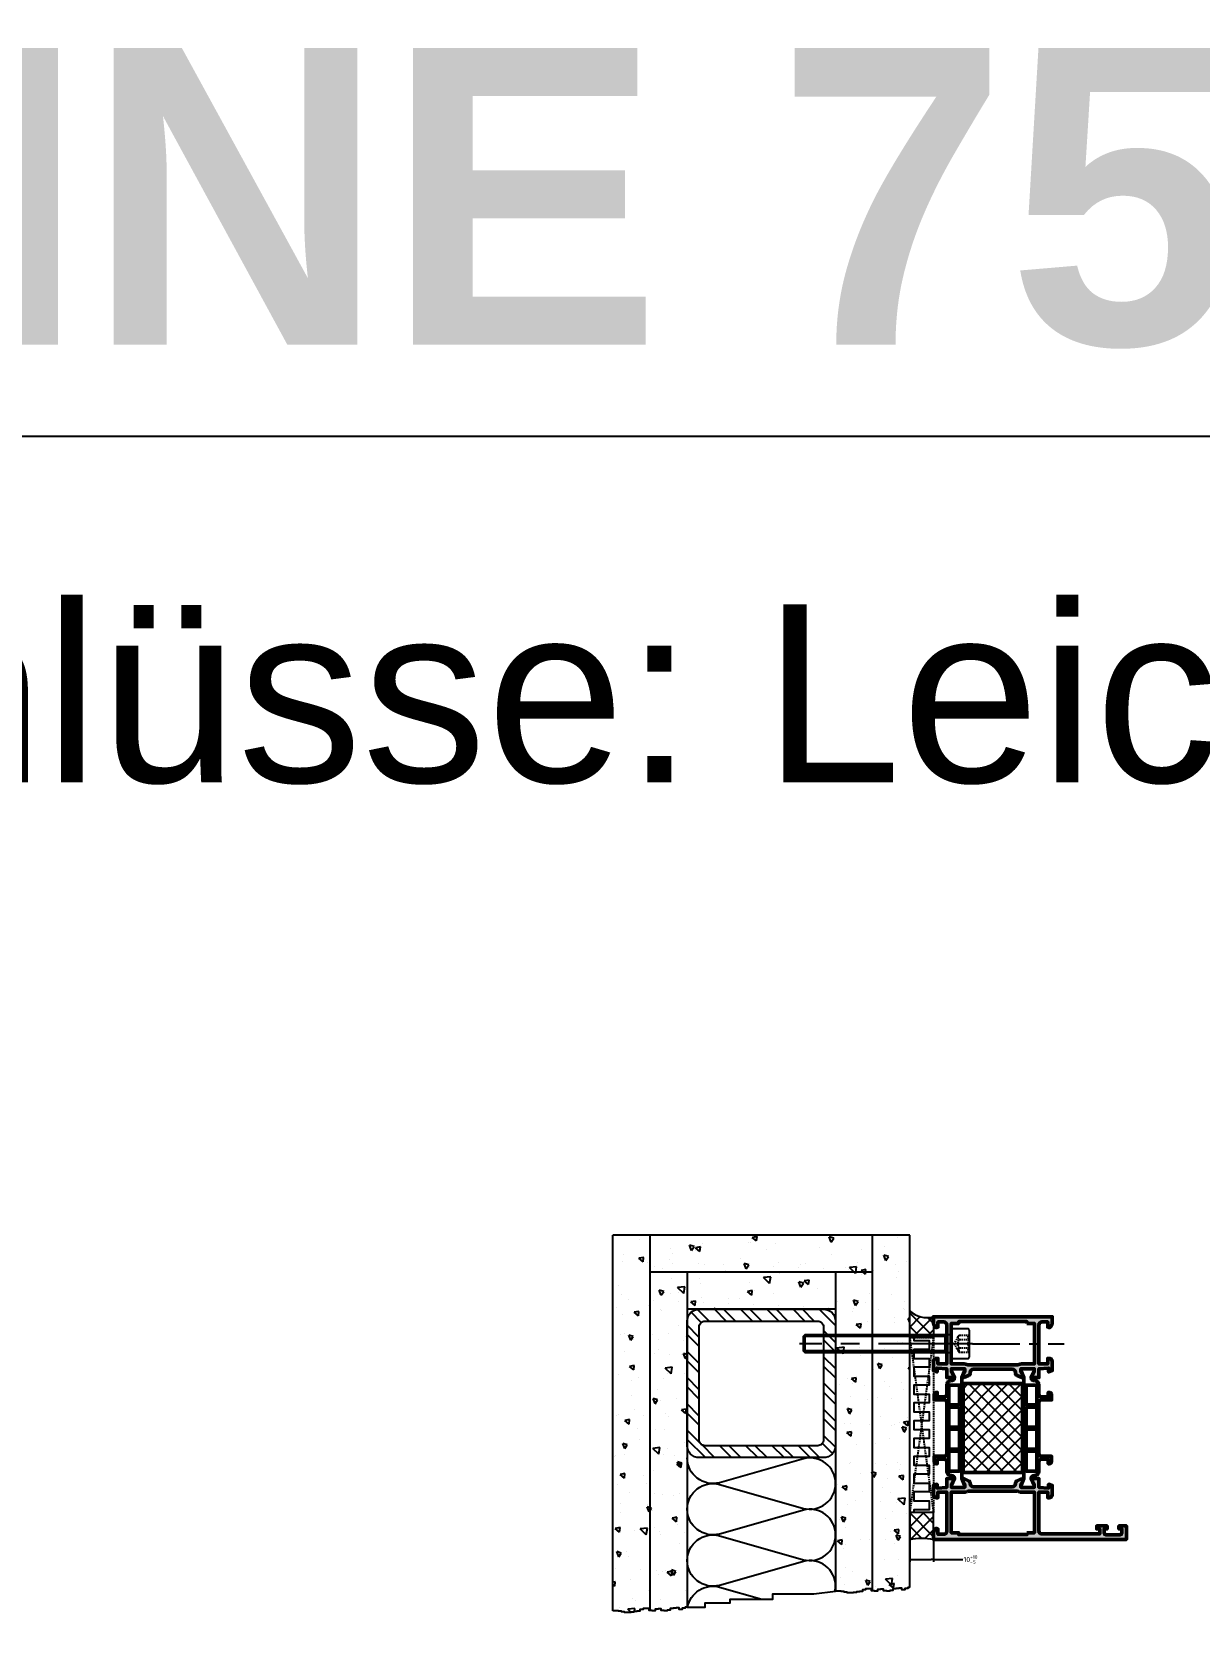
# Model space of a CAD drawing. Header units: millimetres. Extents: x -1598 to 10110, y -2803 to 662.
# Drawn here: x 4830 to 5224, y 121 to 662 of the extents above; entities that cross this region are included whole.
import ezdxf

# ---------------------------------------------------------------- set-up
doc = ezdxf.new("R2010")
doc.units = ezdxf.units.MM
doc.header["$PDMODE"] = 3
doc.header["$PDSIZE"] = -2
for name, pattern in [('AUSGEZOGEN', [0]), ('CENTER', [50.8, 31.75, -6.35, 6.35, -6.35]), ('VERDECKT', [0.75, 0.5, -0.25])]:
    doc.linetypes.add(name, pattern=pattern)
for name, color, linetype in [('00TXT', 7, 'AUSGEZOGEN'), ('01TXT', 7, 'Continuous'), ('CENT_18', 3, 'CENTER'), ('CENT_25', 3, 'CENTER'), ('CONST18', 3, 'Continuous'), ('CONST25', 3, 'Continuous'), ('CONST35', 3, 'Continuous'), ('HIDE_18', 3, 'VERDECKT'), ('llmasse', 7, 'Continuous')]:
    doc.layers.add(name, color=color, linetype=linetype)
for name, color, linetype, lineweight in [('AM_S', 80, 'Continuous', 50), ('AM_SP', 3, 'Continuous', 50), ('Docu-AM_8', 1, 'Continuous', 25)]:
    doc.layers.add(name, color=color, linetype=linetype, lineweight=lineweight)
doc.layers.add('BOUND_EXT', color=30, linetype='Continuous', plot=False)
doc.styles.get("Standard").update_dxf_attribs({"font": 'ISOCP.SHX'})
doc.styles.add('SWISS', font='swiss.ttf')
doc.styles.add('SWISSB', font='swissb.ttf')
doc.dimstyles.new('Kon-1zu1-_', dxfattribs={"dimscale": 0, "dimtxt": 3, "dimasz": 3, "dimexe": 1.5, "dimexo": 0, "dimgap": 1.5, "dimtad": 0, "dimdsep": 46, "dimtxsty": 'Standard', "dimcen": 0, "dimclrd": 2, "dimclre": 2, "dimclrt": 7, "dimadec": 0, "dimazin": 0, "dimtfac": 0.7, "dimtdec": 4, "dimtofl": 0, "dimtmove": 0, "dimatfit": 3, "dimfxl": 1, "dimtolj": 1, "dimtzin": 0, "dimarcsym": 0})
pattern_1 = [(45, (4531.0518, -863.1974), (-2.245064, 2.245064), []), (135, (4531.0518, -863.1974), (-2.245064, -2.245064), [])]

# ---------------------------------------------------------------- blocks, each defined once
blk = doc.blocks.new('*X26')
for p, q in [((43.85, 264.47), (43.85, 264.47)), ((49.08, 262.86), (49.08, 262.86)), ((53, 263.25), (52.23, 263.51)), ((52.57, 262.62), (52.23, 263.51)), ((52.57, 262.62), (53, 263.25)), ((53.23, 262.6), (53.23, 262.6)), ((54.07, 263.19), (53.27, 263.05)), ((54, 262.44), (53.27, 263.05)), ((54, 262.44), (54.07, 263.2)), ((54.38, 263.74), (54.38, 263.74)), ((62.19, 263.94), (62.19, 263.94)), ((62.58, 263.95), (62.58, 263.95)), ((63.55, 264.2), (62.82, 264.81)), ((63.62, 264.96), (62.83, 264.81)), ((63.55, 264.2), (63.62, 264.96)), ((65.16, 262.82), (65.16, 262.82)), ((66.78, 263.78), (66.78, 263.78)), ((74.1, 263.05), (74.1, 263.05)), ((76.53, 264.65), (75.76, 264.91)), ((76.11, 264.02), (75.77, 264.91)), ((76.11, 264.02), (76.53, 264.65)), ((81.24, 262.79), (81.24, 262.79)), ((85.13, 263.25), (85.13, 263.25)), ((87.33, 264.83), (87.33, 264.83)), ((40.98, 260.79), (40.98, 260.79)), ((41.15, 261.96), (41.15, 261.96)), ((44.52, 261.43), (43.72, 261.28)), ((44.45, 260.68), (43.72, 261.29)), ((44.26, 261.29), (44.26, 261.29)), ((44.45, 260.67), (44.51, 261.43)), ((45.21, 260.63), (45.21, 260.63)), ((46.29, 259.82), (46.29, 259.82)), ((48.85, 261.13), (48.85, 261.13)), ((49.35, 262.17), (49.35, 262.17)), ((49.44, 260.48), (49.44, 260.48)), ((53.67, 260.33), (53.67, 260.33)), ((54.79, 260.31), (54.79, 260.31)), ((57.89, 260.17), (57.89, 260.17)), ((60.87, 261.27), (60.87, 261.27)), ((62.21, 260.16), (61.44, 260.42)), ((61.78, 259.53), (61.44, 260.42)), ((61.78, 259.53), (62.21, 260.16)), ((62.12, 260.02), (62.12, 260.02)), ((62.37, 259.78), (62.37, 259.78)), ((66.35, 259.86), (66.35, 259.86)), ((67.2, 260.6), (67.2, 260.6)), ((70.58, 259.71), (70.58, 259.71)), ((70.87, 260.27), (70.87, 260.27)), ((71.79, 260.44), (71.79, 260.44)), ((76.17, 261.91), (76.17, 261.91)), ((78.45, 259.74), (78.45, 259.74)), ((80.39, 259.85), (79.19, 259.71)), ((79.99, 258.94), (79.19, 259.71)), ((80.25, 258.94), (80.39, 259.85)), ((80.56, 260.52), (80.56, 260.52)), ((85.74, 261.56), (84.97, 261.82)), ((85.32, 260.93), (84.98, 261.82)), ((85.32, 260.93), (85.74, 261.56)), ((86.96, 260.23), (86.96, 260.23)), ((88.75, 260.73), (88.75, 260.73)), ((47.64, 259.49), (47.64, 259.49)), ((49.27, 257.95), (49.27, 257.95)), ((53.86, 257.79), (53.86, 257.79)), ((54.1, 256.96), (54.1, 256.96)), ((58.24, 259.26), (58.24, 259.26)), ((62.29, 257.17), (62.29, 257.17)), ((65.92, 258.17), (64.71, 258.03)), ((65.74, 257.04), (64.71, 258.03)), ((65.74, 257.04), (65.92, 258.17)), ((67.33, 258.74), (67.33, 258.74)), ((71.42, 257.07), (70.65, 257.33)), ((70.99, 256.44), (70.65, 257.33)), ((70.99, 256.44), (71.42, 257.07)), ((72.38, 257.61), (71.58, 257.46)), ((72.31, 256.85), (71.58, 257.47)), ((72.21, 257.26), (72.21, 257.26)), ((72.31, 256.85), (72.38, 257.61)), ((74.8, 259.55), (74.8, 259.55)), ((75.52, 258.95), (75.52, 258.95)), ((76.8, 257.1), (76.8, 257.1)), ((79.03, 259.4), (79.03, 259.4)), ((80.22, 258.72), (79.99, 258.94)), ((80.22, 258.72), (80.25, 258.94)), ((81.93, 259.37), (81.13, 259.22)), ((81.47, 258.94), (81.13, 259.23)), ((81.18, 258.57), (81.18, 258.57)), ((81.86, 258.62), (81.47, 258.94)), ((81.86, 258.61), (81.89, 258.94)), ((81.89, 258.94), (81.93, 259.37)), ((83.26, 259.24), (83.26, 259.24)), ((87.05, 258.05), (87.05, 258.05)), ((87.49, 259.09), (87.49, 259.09)), ((40.31, 256.62), (40.31, 256.62)), ((40.86, 255.18), (40.86, 255.18)), ((41.88, 254.27), (41.88, 254.27)), ((47.46, 255.04), (47.12, 255.93)), ((47.89, 255.67), (47.12, 255.92)), ((47.46, 255.04), (47.89, 255.67)), ((49.06, 255.39), (49.06, 255.39)), ((51.45, 256.49), (50.24, 256.35)), ((51.27, 255.36), (50.24, 256.35)), ((50.35, 255.46), (50.35, 255.46)), ((51.27, 255.36), (51.45, 256.49)), ((54.28, 254.61), (54.28, 254.61)), ((58.87, 254.45), (58.87, 254.45)), ((60.59, 254.49), (60.59, 254.49)), ((62.82, 255.85), (62.03, 255.7)), ((62.76, 255.09), (62.03, 255.7)), ((62.76, 255.09), (62.82, 255.85)), ((63.25, 255.92), (63.25, 255.92)), ((66.43, 255.42), (66.43, 255.42)), ((73.82, 256.27), (73.82, 256.27)), ((80.63, 253.98), (79.86, 254.24)), ((80.2, 253.35), (79.86, 254.24)), ((82.51, 255.38), (82.51, 255.38)), ((86.19, 255.23), (86.19, 255.23)), ((39.98, 252.94), (39.98, 252.94)), ((40.94, 251.81), (40.94, 251.81)), ((43.72, 252.32), (42.92, 252.18)), ((43.65, 251.57), (42.92, 252.18)), ((43.65, 251.57), (43.72, 252.32)), ((45.32, 253.27), (45.32, 253.27)), ((46.1, 254.11), (46.1, 254.11)), ((47.35, 252.71), (47.35, 252.71)), ((47.56, 252.41), (47.56, 252.41)), ((50.33, 253.96), (50.33, 253.96)), ((53.2, 253.33), (52.47, 253.94)), ((53.27, 254.08), (52.48, 253.94)), ((53.2, 253.33), (53.27, 254.09)), ((54.56, 253.8), (54.56, 253.8)), ((56.06, 252.9), (56.06, 252.9)), ((56.38, 252.69), (56.33, 252.84)), ((56.75, 252.69), (56.33, 252.83)), ((58.79, 253.65), (58.79, 253.65)), ((63.02, 253.5), (63.02, 253.5)), ((67.24, 253.34), (67.24, 253.34)), ((71.47, 253.19), (71.47, 253.19)), ((72.15, 252.86), (72.15, 252.86)), ((75.7, 253.03), (75.7, 253.03)), ((77.22, 253.92), (77.22, 253.92)), ((79.72, 252.34), (79.72, 252.34)), ((79.93, 252.88), (79.93, 252.88)), ((80.2, 253.35), (80.63, 253.98)), ((80.27, 253.74), (80.27, 253.74)), ((81.81, 253.76), (81.81, 253.76)), ((84.15, 252.72), (84.15, 252.72)), ((88.23, 252.82), (88.23, 252.82)), ((88.38, 252.57), (88.38, 252.57)), ((88.47, 253.95), (88.47, 253.95)), ((50.33, 249.93), (50.33, 249.93)), ((81.13, 250.26), (80.34, 250.11)), ((81.07, 249.51), (80.34, 250.12)), ((81.07, 249.5), (81.13, 250.26)), ((82.23, 250.58), (82.23, 250.58)), ((86.76, 251.27), (86.76, 251.27)), ((86.82, 250.42), (86.82, 250.42)), ((89.34, 251.06), (89.07, 251.15)), ((89.34, 250.45), (89.07, 251.15)), ((40.58, 248.4), (40.58, 248.4)), ((41.36, 248.63), (41.36, 248.63)), ((42.35, 247.46), (42.01, 248.35)), ((42.77, 248.09), (42.01, 248.34)), ((42.35, 247.46), (42.77, 248.09)), ((42.83, 247.67), (42.83, 247.67)), ((45.95, 248.46), (45.95, 248.46)), ((47.06, 247.52), (47.06, 247.52)), ((48.77, 248.61), (48.77, 248.61)), ((51.28, 247.36), (51.28, 247.36)), ((51.62, 248.05), (51.62, 248.05)), ((78.29, 246.3), (77.08, 246.16)), ((78.12, 245.17), (77.08, 246.16)), ((78.12, 245.17), (78.29, 246.3)), ((79.99, 246.96), (79.99, 246.96)), ((80.88, 246.28), (80.88, 246.28)), ((83.78, 247.97), (83.78, 247.97)), ((85.11, 246.13), (85.11, 246.13)), ((87.24, 247.24), (87.24, 247.24)), ((88.18, 247.17), (88.18, 247.17)), ((41.25, 245.53), (41.25, 245.53)), ((46.37, 245.28), (46.37, 245.28)), ((47.07, 245.93), (47.07, 245.93)), ((48.83, 245.01), (48.83, 245.01)), ((50.96, 245.12), (50.96, 245.12)), ((51.56, 244.37), (51.22, 245.26)), ((51.84, 245.05), (51.22, 245.25)), ((51.56, 244.36), (51.84, 244.78)), ((51.84, 244.86), (51.68, 244.83)), ((51.84, 244.7), (51.68, 244.83)), ((78.28, 245.9), (78.28, 245.9)), ((80.99, 244.93), (80.99, 244.93)), ((84.3, 242.68), (83.96, 243.57)), ((84.72, 243.31), (83.96, 243.56)), ((86.48, 244.49), (86.48, 244.49)), ((89.33, 245.97), (89.33, 245.97)), ((39.41, 241.41), (39.41, 241.41)), ((40.29, 241.62), (40.29, 241.62)), ((42.85, 242.46), (42.12, 243.07)), ((42.92, 243.21), (42.13, 243.07)), ((42.85, 242.46), (42.92, 243.22)), ((43.64, 241.26), (43.64, 241.26)), ((47.87, 241.1), (47.87, 241.1)), ((49.34, 242.93), (48.14, 242.79)), ((49.17, 241.8), (48.14, 242.79)), ((48.49, 241.83), (48.49, 241.83)), ((49.17, 241.8), (49.34, 242.93)), ((51.38, 241.94), (51.38, 241.94)), ((78.91, 241.09), (78.91, 241.09)), ((80.34, 241.15), (79.54, 241.01)), ((80.27, 240.4), (79.54, 241.01)), ((80.27, 240.4), (80.33, 241.15)), ((83.28, 242.56), (83.28, 242.56)), ((84.3, 242.68), (84.72, 243.31)), ((89.34, 242.81), (89.09, 242.77)), ((89.34, 242.57), (89.09, 242.77)), ((42.42, 240.61), (42.42, 240.61)), ((42.52, 238.12), (42.52, 238.12)), ((46.78, 239.15), (46.78, 239.15)), ((77.46, 240.02), (77.46, 240.02)), ((79.7, 240.18), (79.7, 240.18)), ((81.69, 239.87), (81.69, 239.87)), ((85.05, 240.57), (85.05, 240.57)), ((85.92, 239.71), (85.92, 239.71)), ((87.9, 240.39), (87.9, 240.39)), ((88.29, 239.22), (88.29, 239.22)), ((43.05, 235.8), (43.05, 235.8)), ((46.87, 237.42), (46.1, 237.67)), ((46.44, 236.79), (46.1, 237.67)), ((46.44, 236.78), (46.87, 237.42)), ((47.43, 237.26), (47.43, 237.26)), ((50.1, 237.6), (50.1, 237.6)), ((51.68, 235.87), (50.88, 235.72)), ((51.61, 235.11), (50.88, 235.72)), ((51.61, 235.11), (51.68, 235.87)), ((79.19, 235.1), (78.84, 235.99)), ((79.61, 235.73), (78.84, 235.98)), ((79.19, 235.09), (79.61, 235.73)), ((79.33, 237.91), (79.33, 237.91)), ((82.27, 237.52), (82.27, 237.52)), ((83.92, 237.75), (83.92, 237.75)), ((86.19, 237.71), (86.19, 237.71)), ((40, 234.84), (40, 234.84)), ((40.31, 234.89), (40.31, 234.89)), ((42.12, 234.1), (41.33, 233.96)), ((42.06, 233.35), (41.33, 233.96)), ((42.06, 233.35), (42.12, 234.11)), ((43.47, 232.62), (43.47, 232.62)), ((44.54, 234.74), (44.54, 234.74)), ((48.2, 235.05), (48.2, 235.05)), ((48.76, 234.58), (48.76, 234.58)), ((78.36, 233.5), (78.36, 233.5)), ((79.41, 233.4), (79.41, 233.4)), ((82.59, 233.35), (82.59, 233.35)), ((84.34, 234.57), (84.34, 234.57)), ((86.33, 233.16), (86.33, 233.16)), ((86.81, 233.19), (86.81, 233.19)), ((87.61, 233.61), (87.61, 233.61)), ((88.82, 232.64), (88.05, 232.89)), ((88.4, 232.01), (88.05, 232.89)), ((89.02, 233.05), (88.29, 233.66)), ((89.09, 233.8), (88.3, 233.66)), ((88.39, 232), (88.82, 232.64)), ((88.93, 234.41), (88.93, 234.41)), ((89.02, 233.05), (89.09, 233.81)), ((41.76, 229.84), (40.99, 230.09)), ((41.33, 229.2), (40.99, 230.09)), ((43.8, 230.72), (43.8, 230.72)), ((46.49, 232.37), (46.49, 232.37)), ((48.06, 232.45), (48.06, 232.45)), ((51.37, 230.19), (51.37, 230.19)), ((79.54, 232.04), (78.74, 231.9)), ((79.47, 231.29), (78.74, 231.9)), ((79.47, 231.29), (79.54, 232.05)), ((80.38, 229.89), (80.38, 229.89)), ((83.54, 230.12), (83.54, 230.12)), ((85.9, 230.93), (85.9, 230.93)), ((39.52, 227.94), (39.52, 227.94)), ((39.72, 228.06), (39.72, 228.06)), ((41.26, 228.29), (41.26, 228.29)), ((41.33, 229.2), (41.76, 229.84)), ((45.49, 228.14), (45.49, 228.14)), ((47.24, 229.38), (46.04, 229.24)), ((47.07, 228.25), (46.04, 229.24)), ((47.07, 228.25), (47.24, 229.38)), ((47.91, 228.27), (47.91, 228.27)), ((48.48, 229.27), (48.48, 229.27)), ((49.72, 227.99), (49.72, 227.99)), ((39.35, 225.87), (39.35, 225.87)), ((41.33, 224.99), (40.53, 224.85)), ((41.26, 224.24), (40.53, 224.85)), ((41.26, 224.24), (41.33, 225)), ((44.53, 224.6), (44.53, 224.6)), ((46.21, 225.59), (46.21, 225.59)), ((50.88, 226.76), (50.08, 226.61)), ((50.81, 226), (50.08, 226.61)), ((50.97, 226.74), (50.2, 227)), ((50.54, 226.11), (50.2, 227)), ((50.54, 226.11), (50.97, 226.75)), ((50.81, 226), (50.88, 226.76)), ((79.13, 226.62), (79.13, 226.62)), ((79.31, 226.9), (79.31, 226.9)), ((81.02, 225.08), (81.02, 225.08)), ((83.09, 225.26), (82.94, 225.31)), ((83.09, 224.93), (82.94, 225.31)), ((83.71, 225.06), (83.09, 225.26)), ((83.28, 224.42), (83.09, 224.93)), ((83.28, 224.42), (83.71, 225.06)), ((83.54, 226.75), (83.54, 226.75)), ((85.39, 226.55), (85.39, 226.55)), ((87.32, 226.83), (87.32, 226.83)), ((88.3, 224.7), (87.5, 224.55)), ((88.23, 223.94), (87.5, 224.55)), ((87.6, 225.76), (87.6, 225.76)), ((87.77, 226.6), (87.77, 226.6)), ((88.23, 223.94), (88.29, 224.7)), ((40.15, 223.13), (40.15, 223.13)), ((42.07, 221.88), (42.07, 221.88)), ((45.07, 223.31), (45.07, 223.31)), ((77.23, 223.24), (77.23, 223.24)), ((78.67, 222.18), (77.94, 222.79)), ((78.74, 222.93), (77.95, 222.79)), ((78.67, 222.18), (78.74, 222.94)), ((81.44, 221.9), (81.44, 221.9)), ((84.81, 222.71), (84.81, 222.71)), ((85.62, 224.15), (85.62, 224.15)), ((39.43, 221.28), (39.43, 221.28)), ((40.57, 219.95), (40.57, 219.95)), ((45.59, 219.25), (45.09, 219.42)), ((45.43, 218.53), (45.09, 219.42)), ((45.16, 219.79), (45.16, 219.79)), ((45.85, 219.16), (45.59, 219.25)), ((45.59, 218.77), (45.85, 219.16)), ((46.3, 221.72), (46.3, 221.72)), ((47.63, 221.49), (47.63, 221.49)), ((49.54, 221.25), (49.54, 221.25)), ((50.53, 221.57), (50.53, 221.57)), ((78.84, 219.84), (78.84, 219.84)), ((80.12, 220.49), (80.12, 220.49)), ((84.35, 220.34), (84.35, 220.34)), ((86.03, 221.74), (86.03, 221.74)), ((87.04, 220.05), (87.04, 220.05)), ((88.56, 220.88), (87.35, 220.74)), ((88.38, 219.75), (87.35, 220.74)), ((88.38, 219.75), (88.56, 220.88)), ((88.58, 220.18), (88.58, 220.18)), ((40.62, 218.46), (40.62, 218.46)), ((45.43, 218.53), (45.59, 218.77)), ((45.58, 216.61), (45.58, 216.61)), ((45.92, 218.81), (45.92, 218.81)), ((50.08, 217.65), (49.29, 217.5)), ((50.02, 216.89), (49.29, 217.5)), ((50.02, 216.89), (50.08, 217.65)), ((50.17, 216.44), (50.17, 216.44)), ((77.48, 217.22), (77.48, 217.22)), ((78.59, 217.47), (77.83, 217.73)), ((78.17, 216.84), (77.83, 217.73)), ((78.17, 216.84), (78.59, 217.47)), ((85.33, 217.37), (85.33, 217.37)), ((86.44, 218.56), (86.44, 218.56)), ((88.87, 218.35), (88.87, 218.35)), ((40.53, 215.89), (39.73, 215.74)), ((40.46, 215.13), (39.73, 215.74)), ((40.46, 215.13), (40.53, 215.89)), ((42.97, 215.36), (42.97, 215.36)), ((45.14, 215.82), (43.93, 215.68)), ((44.96, 214.7), (43.93, 215.68)), ((44.96, 214.69), (45.14, 215.82)), ((46.34, 215.9), (46.34, 215.9)), ((47.2, 215.2), (47.2, 215.2)), ((47.34, 214.71), (47.34, 214.71)), ((51.42, 215.05), (51.42, 215.05)), ((77.95, 213.82), (77.15, 213.68)), ((77.88, 213.07), (77.15, 213.68)), ((77.88, 213.07), (77.94, 213.83)), ((78.5, 215.83), (78.5, 215.83)), ((81.02, 213.97), (81.02, 213.97)), ((82.49, 213.88), (82.49, 213.88)), ((85.25, 213.81), (85.25, 213.81)), ((86.08, 215.31), (86.08, 215.31)), ((87.5, 215.59), (86.7, 215.44)), ((87.43, 214.83), (86.7, 215.44)), ((87.8, 214.38), (87.04, 214.64)), ((87.38, 213.75), (87.04, 214.64)), ((87.38, 213.75), (87.8, 214.38)), ((87.43, 214.83), (87.5, 215.59)), ((40.74, 211.58), (39.97, 211.84)), ((40.31, 210.95), (39.97, 211.84)), ((40.31, 210.95), (40.74, 211.58)), ((41.63, 211.93), (41.63, 211.93)), ((41.89, 211.05), (41.89, 211.05)), ((45.63, 212.03), (45.63, 212.03)), ((50.59, 213.27), (50.59, 213.27)), ((78.12, 212.41), (78.12, 212.41)), ((78.55, 213.06), (78.55, 213.06)), ((86.75, 213.27), (86.75, 213.27)), ((39.69, 208.92), (39.69, 208.92)), ((43.92, 208.76), (43.92, 208.76)), ((46.63, 208.59), (46.63, 208.59)), ((47.61, 208.5), (47.61, 208.5)), ((48.15, 208.61), (48.15, 208.61)), ((49.29, 208.54), (48.49, 208.39)), ((49.22, 207.78), (48.49, 208.39)), ((49.95, 208.49), (49.18, 208.75)), ((49.52, 207.86), (49.18, 208.75)), ((49.22, 207.78), (49.29, 208.54)), ((49.52, 207.86), (49.95, 208.49)), ((78.53, 209.23), (78.53, 209.23)), ((79.77, 208.42), (79.77, 208.42)), ((83.12, 209.07), (83.12, 209.07)), ((85.04, 210.59), (85.04, 210.59)), ((87.5, 210.54), (87.5, 210.54)), ((39.73, 206.78), (39.34, 206.7)), ((39.67, 206.02), (39.34, 206.3)), ((39.67, 206.02), (39.73, 206.78)), ((42.26, 207.12), (42.26, 207.12)), ((47.05, 207.93), (47.05, 207.93)), ((77.74, 207.53), (77.74, 207.53)), ((78.27, 206.28), (78.27, 206.28)), ((82.69, 206.8), (81.92, 207.06)), ((82.27, 206.17), (81.92, 207.06)), ((81.97, 207.37), (81.97, 207.37)), ((82.26, 206.17), (82.69, 206.8)), ((83.54, 205.89), (83.54, 205.89)), ((86.46, 207.32), (85.25, 207.18)), ((86.28, 206.19), (85.25, 207.18)), ((86.63, 205.72), (85.9, 206.33)), ((86.7, 206.48), (85.91, 206.33)), ((86.2, 207.22), (86.2, 207.22)), ((86.28, 206.19), (86.46, 207.32)), ((86.46, 206.49), (86.46, 206.49)), ((86.63, 205.72), (86.7, 206.48)), ((87.35, 207.9), (87.35, 207.9)), ((88.13, 205.73), (88.13, 205.73)), ((42.68, 203.94), (42.68, 203.94)), ((43.17, 203.65), (43.17, 203.65)), ((45.35, 205.25), (45.35, 205.25)), ((47.27, 203.78), (47.27, 203.78)), ((51.64, 205.24), (51.64, 205.24)), ((40.51, 202.5), (40.51, 202.5)), ((43.04, 202.27), (41.83, 202.13)), ((42.35, 201.63), (41.83, 202.13)), ((42.96, 201.77), (43.04, 202.27)), ((44.73, 202.35), (44.73, 202.35)), ((48.96, 202.19), (48.96, 202.19)), ((51.8, 202.72), (51.8, 202.72))]:
    blk.add_line(p, q)
blk = doc.blocks.new('*X25')
for p, q in [((380.31, 67.35), (376.34, 71.32)), ((380.73, 70.05), (377.31, 73.47)), ((385.68, 70.82), (381.68, 74.82)), ((388.8, 70.82), (384.8, 74.82)), ((394.52, 70.82), (390.52, 74.82)), ((397.64, 70.82), (393.64, 74.82)), ((403.36, 70.82), (399.36, 74.82)), ((406.48, 70.82), (402.48, 74.82)), ((412.2, 70.82), (408.2, 74.82)), ((415.32, 70.82), (411.32, 74.82)), ((421.3, 70.55), (417.03, 74.82)), ((426.31, 68.67), (420.16, 74.82)), ((380.31, 61.63), (376.31, 65.63)), ((426.31, 65.54), (422.05, 69.8)), ((380.31, 58.51), (376.31, 62.51)), ((426.31, 59.83), (422.31, 63.83)), ((426.31, 56.7), (422.31, 60.7)), ((380.31, 52.79), (376.31, 56.79)), ((426.31, 50.99), (422.31, 54.99)), ((380.31, 49.67), (376.31, 53.67)), ((426.31, 47.86), (422.31, 51.86)), ((380.31, 43.96), (376.31, 47.96)), ((380.31, 40.83), (376.31, 44.83)), ((426.31, 42.15), (422.31, 46.15)), ((380.31, 35.12), (376.31, 39.12)), ((426.31, 39.03), (422.31, 43.03)), ((380.31, 31.99), (376.31, 35.99)), ((426.31, 33.31), (422.31, 37.31)), ((426.31, 30.19), (422.31, 34.19)), ((381.77, 24.82), (376.31, 30.28)), ((387.49, 24.82), (383.49, 28.82)), ((390.61, 24.82), (386.61, 28.82)), ((396.32, 24.82), (392.32, 28.82)), ((399.45, 24.82), (395.45, 28.82)), ((405.16, 24.82), (401.16, 28.82)), ((408.29, 24.82), (404.29, 28.82)), ((414, 24.82), (410, 28.82)), ((417.13, 24.82), (413.13, 28.82)), ((422.81, 24.85), (418.84, 28.82)), ((424.96, 25.82), (421.54, 29.24))]:
    blk.add_line(p, q)
blk = doc.blocks.new('ws188285')
blk.add_lwpolyline([(5, 0), (-5, 0), (-5, 5.5, -0.414214), (-4.5, 6), (4.5, 6, -0.414214), (5, 5.5)], format="xyb", close=True)
blk.add_lwpolyline([(3.25, 0, 0.414214), (3, -0.25), (3, -49.4), (2.4, -50), (-2.4, -50), (-3, -49.4), (-3, -0.25, 0.414214), (-3.25, 0)], format="xyb")
for points in [[(3, -2.25), (-3, -2.25)], [(3, -49.4), (-3, -49.4)]]:
    blk.add_lwpolyline(points)
at = {"layer": 'CENT_18'}
blk.add_lwpolyline([(0, 7.1), (0, -51.2)], dxfattribs=at)
at = {"layer": 'CONST18'}
for points in [[(-3, -1.21), (-2.4, -2.25), (-2.4, -50)], [(3, -1.21), (2.4, -2.25), (2.4, -50)]]:
    blk.add_lwpolyline(points, dxfattribs=at)
at = {"layer": 'HIDE_18'}
for points in [[(-2.89, 6, 0.535203), (-1.44, 6, 0.267601), (1.44, 6, 0.535203), (2.89, 6, 0.535203)], [(-2.89, 2.59, 0.535203), (-1.44, 2.59, 0.267601), (1.44, 2.59, 0.535203), (2.89, 2.59)]]:
    blk.add_lwpolyline(points, format="xyb", dxfattribs=at)
for points in [[(2.89, 2.5), (0, 0.83), (-2.89, 2.5), (-2.89, 6)], [(-1.44, 2.59), (-1.44, 6)], [(1.44, 2.59), (1.44, 6)], [(2.89, 2.59), (2.89, 6)], [(-1.44, 2.5), (-2.89, 2.5)]]:
    blk.add_lwpolyline(points, dxfattribs=at)
blk = doc.blocks.new('B-4090112_docu_wos')
at = {"layer": 'Docu-AM_8'}
h = blk.add_hatch(dxfattribs=at)
h.set_pattern_fill('ANSI37', color=256, style=0)
h.paths.add_polyline_path([(30, 0), (30, 20), (0, 20), (0, 0)])
at = {"layer": 'AM_S'}
blk.add_lwpolyline([(30, 0), (0, 0), (0, 20), (30, 20), (30, 0)], close=True, dxfattribs=at)
blk = doc.blocks.new('B-1311073_docu_wos')
at = {"layer": 'Docu-AM_8'}
h = blk.add_hatch(color=256, dxfattribs=at)
edge = h.paths.add_edge_path()
edge.add_line((20.5, 29.8), (20.5, 30.5))
edge.add_line((20.5, 30.5), (18.3, 29.5))
edge.add_line((18.3, 29.5), (17.5, 29.5))
edge.add_line((17.5, 29.5), (17.5, 33.9))
edge.add_line((17.5, 33.9), (18.3, 33.9))
edge.add_line((18.3, 33.9), (20.5, 32.9))
edge.add_line((20.5, 32.9), (20.5, 35.5))
edge.add_line((20.5, 35.5), (17.5, 35.5))
edge.add_line((17.5, 35.5), (17.28, 38.8))
edge.add_line((17.28, 38.8), (18.59, 38.8))
edge.add_line((18.59, 38.8), (18.15, 40))
edge.add_line((18.15, 40), (15, 40))
edge.add_arc((15, 39), 1, 90, 180)
edge.add_line((14, 39), (14, 38.5))
edge.add_line((14, 38.5), (15.9, 38.5))
edge.add_line((15.9, 38.5), (15.9, 35.5))
edge.add_line((15.9, 35.5), (2.8, 35.5))
edge.add_arc((2.8, 36.5), 1, 180, 270, ccw=False)
edge.add_line((1.8, 36.5), (1.8, 56))
edge.add_line((1.8, 56), (3.5, 56))
edge.add_line((3.5, 56), (3.5, 55))
edge.add_line((3.5, 55), (4.5, 55))
edge.add_line((4.5, 55), (4.5, 58.5))
edge.add_line((4.5, 58.5), (3.5, 58.5))
edge.add_line((3.5, 58.5), (3.5, 57.5))
edge.add_line((3.5, 57.5), (2.3, 57.5))
edge.add_arc((2.3, 58.3), 0.8, 180, 270, ccw=False)
edge.add_line((1.5, 58.3), (1.5, 62.7))
edge.add_arc((2.3, 62.7), 0.8, 90, 180, ccw=False)
edge.add_line((2.3, 63.5), (3.5, 63.5))
edge.add_line((3.5, 63.5), (3.5, 62.5))
edge.add_line((3.5, 62.5), (4.5, 62.5))
edge.add_line((4.5, 62.5), (4.5, 65))
edge.add_line((4.5, 65), (0, 65))
edge.add_line((0, 65), (0, 0))
edge.add_line((0, 0), (1.9, 0))
edge.add_arc((1.9, 2), 2, 270, 315)
edge.add_line((3.31, 0.59), (3.71, 0.99))
edge.add_line((3.71, 0.99), (3.5, 1.5))
edge.add_line((3.5, 1.5), (1.7, 1.5))
edge.add_line((1.7, 1.5), (1.7, 3.5))
edge.add_arc((2.7, 3.5), 1, 90, 180, ccw=False)
edge.add_line((2.7, 4.5), (15.9, 4.5))
edge.add_line((15.9, 4.5), (15.9, 1.5))
edge.add_line((15.9, 1.5), (14, 1.5))
edge.add_line((14, 1.5), (14, 1))
edge.add_arc((15, 1), 1, 180, 270)
edge.add_line((15, 0), (18.15, 0))
edge.add_line((18.15, 0), (18.59, 1.2))
edge.add_line((18.59, 1.2), (17.28, 1.2))
edge.add_line((17.28, 1.2), (17.5, 4.5))
edge.add_line((17.5, 4.5), (20.5, 4.5))
edge.add_line((20.5, 4.5), (20.5, 7.1))
edge.add_line((20.5, 7.1), (18.3, 6.1))
edge.add_line((18.3, 6.1), (17.5, 6.1))
edge.add_line((17.5, 6.1), (17.5, 10.5))
edge.add_line((17.5, 10.5), (18.3, 10.5))
edge.add_line((18.3, 10.5), (20.5, 9.5))
edge.add_line((20.5, 9.5), (20.5, 10.2))
edge.add_line((20.5, 10.2), (19.77, 11.81))
edge.add_arc((18.86, 11.4), 1, 24.444, 90)
edge.add_line((18.86, 12.4), (18.7, 12.4))
edge.add_arc((18.7, 13.4), 1, 180, 270, ccw=False)
edge.add_line((17.7, 13.4), (17.7, 26.6))
edge.add_arc((18.7, 26.6), 1, 90, 180, ccw=False)
edge.add_line((18.7, 27.6), (18.86, 27.6))
edge.add_arc((18.86, 28.6), 1, 270, 335.556)
edge.add_line((19.77, 28.19), (20.5, 29.8))
edge = h.paths.add_edge_path(flags=16)
edge.add_line((2.2, 31.5), (1.6, 31.5))
edge.add_line((1.6, 31.5), (1.6, 8.5))
edge.add_line((1.6, 8.5), (2.2, 8.5))
edge.add_line((2.2, 8.5), (2.2, 6))
edge.add_line((2.2, 6), (15.9, 6))
edge.add_line((15.9, 6), (15.9, 10.35))
edge.add_arc((17.95, 10.35), 2.05, 154.3744, 180, ccw=False)
edge.add_arc((15.2, 11.67), 1, 334.3744, 360)
edge.add_line((16.2, 11.67), (16.2, 28.33))
edge.add_arc((15.2, 28.33), 1, 0, 25.6256)
edge.add_arc((17.95, 29.65), 2.05, 180, 205.6256, ccw=False)
edge.add_line((15.9, 29.65), (15.9, 34))
edge.add_line((15.9, 34), (2.2, 34))
edge.add_line((2.2, 34), (2.2, 31.5))
h = blk.add_hatch(color=256, dxfattribs=at)
edge = h.paths.add_edge_path()
edge.add_line((54.5, 10.2), (55.23, 11.81))
edge.add_arc((56.14, 11.4), 1, 450, 515.556, ccw=False)
edge.add_line((56.14, 12.4), (56.3, 12.4))
edge.add_arc((56.3, 13.4), 1, 270, 360)
edge.add_line((57.3, 13.4), (57.3, 26.6))
edge.add_arc((56.3, 26.6), 1, 360, 450)
edge.add_line((56.3, 27.6), (56.14, 27.6))
edge.add_arc((56.14, 28.6), 1, 204.444, 270, ccw=False)
edge.add_line((55.23, 28.19), (54.5, 29.8))
edge.add_line((54.5, 29.8), (54.5, 30.5))
edge.add_line((54.5, 30.5), (56.7, 29.5))
edge.add_line((56.7, 29.5), (57.5, 29.5))
edge.add_line((57.5, 29.5), (57.5, 33.9))
edge.add_line((57.5, 33.9), (56.7, 33.9))
edge.add_line((56.7, 33.9), (54.5, 32.9))
edge.add_line((54.5, 32.9), (54.5, 35.5))
edge.add_line((54.5, 35.5), (57.5, 35.5))
edge.add_line((57.5, 35.5), (57.72, 38.8))
edge.add_line((57.72, 38.8), (56.41, 38.8))
edge.add_line((56.41, 38.8), (56.85, 40))
edge.add_line((56.85, 40), (60, 40))
edge.add_arc((60, 39), 1, 360, 450, ccw=False)
edge.add_line((61, 39), (61, 38.5))
edge.add_line((61, 38.5), (59.1, 38.5))
edge.add_line((59.1, 38.5), (59.1, 35.5))
edge.add_line((59.1, 35.5), (72.3, 35.5))
edge.add_arc((72.3, 36.5), 1, 270, 360)
edge.add_line((73.3, 36.5), (73.3, 38.5))
edge.add_line((73.3, 38.5), (71.5, 38.5))
edge.add_line((71.5, 38.5), (71.29, 39.01))
edge.add_line((71.29, 39.01), (71.69, 39.41))
edge.add_arc((73.1, 38), 2, 450, 495, ccw=False)
edge.add_line((73.1, 40), (75, 40))
edge.add_line((75, 40), (75, 0))
edge.add_line((75, 0), (73.1, 0))
edge.add_arc((73.1, 2), 2, 225, 270, ccw=False)
edge.add_line((71.69, 0.59), (71.29, 0.99))
edge.add_line((71.29, 0.99), (71.5, 1.5))
edge.add_line((71.5, 1.5), (73.3, 1.5))
edge.add_line((73.3, 1.5), (73.3, 3.5))
edge.add_arc((72.3, 3.5), 1, 360, 450)
edge.add_line((72.3, 4.5), (59.1, 4.5))
edge.add_line((59.1, 4.5), (59.1, 1.5))
edge.add_line((59.1, 1.5), (61, 1.5))
edge.add_line((61, 1.5), (61, 1))
edge.add_arc((60, 1), 1, 270, 360, ccw=False)
edge.add_line((60, 0), (56.85, 0))
edge.add_line((56.85, 0), (56.41, 1.2))
edge.add_line((56.41, 1.2), (57.72, 1.2))
edge.add_line((57.72, 1.2), (57.5, 4.5))
edge.add_line((57.5, 4.5), (54.5, 4.5))
edge.add_line((54.5, 4.5), (54.5, 7.1))
edge.add_line((54.5, 7.1), (56.7, 6.1))
edge.add_line((56.7, 6.1), (57.5, 6.1))
edge.add_line((57.5, 6.1), (57.5, 10.5))
edge.add_line((57.5, 10.5), (56.7, 10.5))
edge.add_line((56.7, 10.5), (54.5, 9.5))
edge.add_line((54.5, 9.5), (54.5, 10.2))
edge = h.paths.add_edge_path(flags=0)
edge.add_line((72.8, 31.5), (73.4, 31.5))
edge.add_line((73.4, 31.5), (73.4, 8.5))
edge.add_line((73.4, 8.5), (72.8, 8.5))
edge.add_line((72.8, 8.5), (72.8, 6))
edge.add_line((72.8, 6), (59.1, 6))
edge.add_line((59.1, 6), (59.1, 10.35))
edge.add_arc((57.05, 10.35), 2.05, 360, 385.6256)
edge.add_arc((59.8, 11.67), 1, 180, 205.6256, ccw=False)
edge.add_line((58.8, 11.67), (58.8, 28.33))
edge.add_arc((59.8, 28.33), 1, 514.3744, 540, ccw=False)
edge.add_arc((57.05, 29.65), 2.05, 334.3744, 360)
edge.add_line((59.1, 29.65), (59.1, 34))
edge.add_line((59.1, 34), (72.8, 34))
edge.add_line((72.8, 34), (72.8, 31.5))
at = {"layer": 'AM_S'}
for points in [[(20.5, 29.8), (20.5, 30.5), (18.3, 29.5), (17.5, 29.5), (17.5, 33.9), (18.3, 33.9), (20.5, 32.9), (20.5, 35.5), (17.5, 35.5), (17.28, 38.8), (18.59, 38.8), (18.15, 40), (15, 40, 0.414214), (14, 39), (14, 38.5), (15.9, 38.5), (15.9, 35.5), (2.8, 35.5, -0.414214), (1.8, 36.5), (1.8, 56), (3.5, 56), (3.5, 55), (4.5, 55), (4.5, 58.5), (3.5, 58.5), (3.5, 57.5), (2.3, 57.5, -0.414214), (1.5, 58.3), (1.5, 62.7, -0.414214), (2.3, 63.5), (3.5, 63.5), (3.5, 62.5), (4.5, 62.5), (4.5, 65), (0, 65), (0, 0), (1.9, 0, 0.198912), (3.31, 0.59), (3.71, 0.99), (3.5, 1.5), (1.7, 1.5), (1.7, 3.5, -0.414214), (2.7, 4.5), (15.9, 4.5), (15.9, 1.5), (14, 1.5), (14, 1, 0.414214), (15, 0), (18.15, 0), (18.59, 1.2), (17.28, 1.2), (17.5, 4.5), (20.5, 4.5), (20.5, 7.1), (18.3, 6.1), (17.5, 6.1), (17.5, 10.5), (18.3, 10.5), (20.5, 9.5), (20.5, 10.2), (19.77, 11.81, 0.294108), (18.86, 12.4), (18.7, 12.4, -0.414214), (17.7, 13.4), (17.7, 26.6, -0.414214), (18.7, 27.6), (18.86, 27.6, 0.294108), (19.77, 28.19), (20.5, 29.8)], [(54.5, 10.2), (55.23, 11.81, -0.294108), (56.14, 12.4), (56.3, 12.4, 0.414214), (57.3, 13.4), (57.3, 26.6, 0.414214), (56.3, 27.6), (56.14, 27.6, -0.294108), (55.23, 28.19), (54.5, 29.8), (54.5, 30.5), (56.7, 29.5), (57.5, 29.5), (57.5, 33.9), (56.7, 33.9), (54.5, 32.9), (54.5, 35.5), (57.5, 35.5), (57.72, 38.8), (56.41, 38.8), (56.85, 40), (60, 40, -0.414214), (61, 39), (61, 38.5), (59.1, 38.5), (59.1, 35.5), (72.3, 35.5, 0.414214), (73.3, 36.5), (73.3, 38.5), (71.5, 38.5), (71.29, 39.01), (71.69, 39.41, -0.198912), (73.1, 40), (75, 40), (75, 0), (73.1, 0, -0.198912), (71.69, 0.59), (71.29, 0.99), (71.5, 1.5), (73.3, 1.5), (73.3, 3.5, 0.414214), (72.3, 4.5), (59.1, 4.5), (59.1, 1.5), (61, 1.5), (61, 1, -0.414214), (60, 0), (56.85, 0), (56.41, 1.2), (57.72, 1.2), (57.5, 4.5), (54.5, 4.5), (54.5, 7.1), (56.7, 6.1), (57.5, 6.1), (57.5, 10.5), (56.7, 10.5), (54.5, 9.5), (54.5, 10.2)], [(2.2, 31.5), (1.6, 31.5), (1.6, 8.5), (2.2, 8.5), (2.2, 6), (15.9, 6), (15.9, 10.35, -0.112281), (16.1, 11.24, 0.112281), (16.2, 11.67), (16.2, 28.33, 0.112281), (16.1, 28.76, -0.112281), (15.9, 29.65), (15.9, 34), (2.2, 34), (2.2, 31.5)], [(72.8, 31.5), (73.4, 31.5), (73.4, 8.5), (72.8, 8.5), (72.8, 6), (59.1, 6), (59.1, 10.35, 0.112281), (58.9, 11.24, -0.112281), (58.8, 11.67), (58.8, 28.33, -0.112281), (58.9, 28.76, 0.112281), (59.1, 29.65), (59.1, 34), (72.8, 34), (72.8, 31.5)]]:
    blk.add_lwpolyline(points, format="xyb", close=True, dxfattribs=at)
at = {"layer": 'AM_SP'}
for points in [[(54.5, 32.9), (54.5, 32.95), (56.5, 33.95), (57.5, 33.95), (57.5, 29.45), (56.5, 29.45), (54.5, 30.45), (54.5, 30.5), (20.5, 30.5), (20.5, 30.45), (18.5, 29.45), (17.5, 29.45), (17.5, 33.95), (18.5, 33.95), (20.5, 32.95), (20.5, 32.9, 0.414214), (21.5, 33.9), (21.5, 34, -0.414214), (23, 35.5), (26.2, 35.5, 0.414214), (27, 36.3), (27, 38.7), (25.5, 38.7), (25.5, 39, -0.414214), (26.3, 39.8), (28, 39.8), (28, 36.3, 0.414214), (28.8, 35.5), (46.2, 35.5, 0.414214), (47, 36.3), (47, 39.8), (48.7, 39.8, -0.414214), (49.5, 39), (49.5, 38.7), (48, 38.7), (48, 36.3, 0.414214), (48.8, 35.5), (52, 35.5, -0.414214), (53.5, 34), (53.5, 33.9, 0.414214), (54.5, 32.9)], [(54.5, 7.1), (54.5, 7.05), (56.5, 6.05), (57.5, 6.05), (57.5, 10.55), (56.5, 10.55), (54.5, 9.55), (54.5, 9.5), (20.5, 9.5), (20.5, 9.55), (18.5, 10.55), (17.5, 10.55), (17.5, 6.05), (18.5, 6.05), (20.5, 7.05), (20.5, 7.1, -0.414214), (21.5, 6.1), (21.5, 6, 0.414214), (23, 4.5), (26.2, 4.5, -0.414214), (27, 3.7), (27, 1.3), (25.5, 1.3), (25.5, 1, 0.414214), (26.3, 0.2), (28, 0.2), (28, 3.7, -0.414214), (28.8, 4.5), (46.2, 4.5, -0.414214), (47, 3.7), (47, 0.2), (48.7, 0.2, 0.414214), (49.5, 1), (49.5, 1.3), (48, 1.3), (48, 3.7, -0.414214), (48.8, 4.5), (52, 4.5, 0.414214), (53.5, 6), (53.5, 6.1, -0.414214), (54.5, 7.1)]]:
    blk.add_lwpolyline(points, format="xyb", close=True, dxfattribs=at)
for points in [[(23, 34.8), (29.7, 34.8), (29.7, 31.2), (23, 31.2), (23, 34.8)], [(30.4, 34.8), (37.15, 34.8), (37.15, 31.2), (30.4, 31.2), (30.4, 34.8)], [(44.6, 31.2), (37.85, 31.2), (37.85, 34.8), (44.6, 34.8), (44.6, 31.2)], [(45.3, 34.8), (52, 34.8), (52, 31.2), (45.3, 31.2), (45.3, 34.8)], [(23, 5.2), (29.7, 5.2), (29.7, 8.8), (23, 8.8), (23, 5.2)], [(30.4, 5.2), (37.15, 5.2), (37.15, 8.8), (30.4, 8.8), (30.4, 5.2)], [(44.6, 8.8), (37.85, 8.8), (37.85, 5.2), (44.6, 5.2), (44.6, 8.8)], [(45.3, 5.2), (52, 5.2), (52, 8.8), (45.3, 8.8), (45.3, 5.2)]]:
    blk.add_lwpolyline(points, close=True, dxfattribs=at)
blk = doc.blocks.new('PUNKT')
at = {"color": 0, "linetype": 'Continuous'}
blk.add_line((-0.5, 0), (-1, 0), dxfattribs=at)
at = {"color": 0, "linetype": 'Continuous', "const_width": 0.5}
blk.add_lwpolyline([(-0.25, 0, 1), (0.25, 0, 1)], format="xyb", close=True, dxfattribs=at)
blk = doc.blocks.new('*D28')
at = {"layer": 'Defpoints', "color": 0, "transparency": 16777216}
for p in [(5125.9, 154), (5133.9, 153.96), (5125.9, 147.19)]:
    blk.add_point(p, dxfattribs=at)
at = {"layer": 'llmasse', "color": 3, "lineweight": -2, "transparency": 16777216}
for p, q in [((5125.9, 153.7), (5125.9, 146.44)), ((5133.9, 153.66), (5133.9, 146.44)), ((5126.65, 147.19), (5133.15, 147.19)), ((5133.9, 147.19), (5143.78, 147.19))]:
    blk.add_line(p, q, dxfattribs=at)
at = {"layer": 'llmasse', "color": 3, "lineweight": -2, "transparency": 16777216, "xscale": 0.75, "yscale": 0.75, "zscale": 0.75, "rotation": 180}
blk.add_blockref('PUNKT', (5125.9, 147.19), dxfattribs=at)
at = {"layer": 'llmasse', "color": 3, "lineweight": -2, "transparency": 16777216, "xscale": 0.75, "yscale": 0.75, "zscale": 0.75}
blk.add_blockref('PUNKT', (5133.9, 147.19), dxfattribs=at)
at = {"layer": 'llmasse', "color": 3, "transparency": 16777216, "insert": (5146.37, 147.19), "char_height": 1.7, "attachment_point": 5}
blk.add_mtext('\\A1;10{\\H0.7x;\\C2;\\S+10^ -5;}', dxfattribs=at)

msp = doc.modelspace()

# ---------------------------------------------------------------- hatches: boundary and pattern name
at = {"layer": 'CONST25'}
h = msp.add_hatch(dxfattribs=at)
h.set_pattern_fill('ANSI37', color=256, style=0)
h.set_pattern_definition(pattern_1)
edge = h.paths.add_edge_path()
edge.add_line((5125.897822, 222.00208), (5125.897822, 231.00208))
edge.add_arc((5131.738713, 237.366601), 8.638468, 227.45656897, 284.46795094)
edge.add_line((5133.896934, 229.00208), (5133.897822, 222.00208))
edge.add_line((5133.897822, 222.00208), (5125.897822, 222.00208))
h = msp.add_hatch(dxfattribs=at)
h.set_pattern_fill('ANSI37', color=256, style=0)
h.set_pattern_definition(pattern_1)
edge = h.paths.add_edge_path()
edge.add_line((5125.896934, 163.00208), (5125.896934, 154.00208))
edge.add_arc((5129.896934, 135.146153), 19.275528, 78.02311769, 101.97688231, ccw=False)
edge.add_line((5133.896934, 154.00208), (5133.896934, 163.00208))
edge.add_line((5133.896934, 163.00208), (5125.896934, 163.00208))

# ---------------------------------------------------------------- linework, layer by layer
at = {"layer": 'BOUND_EXT'}
msp.add_lwpolyline([(4402.374955, 525.856891), (7109.571955, 525.856891), (7109.571955, -1757.145521), (4402.374955, -1757.145521)], close=True, dxfattribs=at)
at = {"layer": 'CENT_25', "ltscale": 0.5}
msp.add_line((5147.096932, 219.95208), (5177.914222, 219.95208), dxfattribs=at)
at = {"layer": 'CONST35'}
for p, q in [((5125.896934, 256.554308), (5025.896934, 256.554308)), ((5025.896934, 129.920258), (5025.896934, 256.554308)), ((5125.896934, 137.742877), (5125.896934, 256.554308)), ((5113.396934, 244.054308), (5038.396934, 244.054308)), ((5100.896934, 231.554308), (5050.896934, 231.554308))]:
    msp.add_line(p, q, dxfattribs=at)
for points in [[(5038.396934, 129.981462), (5038.396934, 256.554308)], [(5113.396934, 136.6106), (5113.396934, 256.554308)], [(5050.896934, 244.054308), (5050.896934, 131.113739)], [(5100.896934, 244.054308), (5100.896934, 136.549396)], [(5127.29201, 222.00208), (5127.29201, 220.978449), (5132.397753, 220.978449), (5132.397753, 217.978449), (5127.29201, 217.978449), (5127.29201, 214.978449), (5132.397753, 214.978449), (5132.397753, 211.978449), (5127.29201, 211.978449), (5127.29201, 208.978449), (5132.397753, 208.978449), (5132.397753, 205.978449), (5127.29201, 205.978449), (5127.29201, 202.978449), (5132.397753, 202.978449), (5132.397753, 199.978449), (5127.29201, 199.978449), (5127.29201, 196.978449), (5132.397753, 196.978449), (5132.397753, 193.978449), (5127.29201, 193.978449), (5127.29201, 190.978449), (5132.397753, 190.978449), (5132.397753, 187.978449), (5127.29201, 187.978449), (5127.29201, 184.978449), (5132.397753, 184.978449), (5132.397753, 181.978449), (5127.29201, 181.978449), (5127.29201, 178.978449), (5132.397753, 178.978449), (5132.397753, 175.978449), (5127.29201, 175.978449), (5127.29201, 172.978449), (5132.397753, 172.978449), (5132.397753, 169.978449), (5127.29201, 169.978449), (5127.29201, 166.978449), (5132.397753, 166.978449), (5132.397753, 163.978449), (5127.29201, 163.978449), (5127.29201, 163.00208)], [(5050.896934, 131.113739), (5056.959537, 131.113739), (5056.959537, 132.637694), (5065.4304, 132.637694), (5065.4304, 133.84704), (5079.731859, 133.84704), (5079.731859, 135.606088), (5093.593272, 135.606088), (5100.896934, 136.549396)], [(5125.896934, 137.742877), (5125.245408, 137.742877), (5125.245408, 137.436856), (5124.235383, 137.436856), (5124.235383, 137.039029), (5123.225359, 137.039029), (5123.225359, 137.559265), (5122.215334, 137.559265), (5122.215334, 137.467458), (5121.205309, 137.467458), (5121.205309, 137.283846), (5120.195285, 137.283846), (5120.195285, 136.76361), (5119.18526, 136.76361), (5119.18526, 136.579998), (5118.144629, 136.579998), (5118.144629, 136.702406), (5117.103997, 136.702406), (5117.103997, 137.19204), (5116.093972, 137.19204), (5116.093972, 137.100233), (5115.083948, 137.100233), (5115.083948, 136.518794), (5114.073923, 136.518794), (5114.073923, 136.6106), (5113.063898, 136.6106), (5113.063898, 137.283846), (5112.053874, 137.283846), (5112.053874, 137.34505), (5111.04385, 137.34505), (5111.04385, 136.947223), (5110.003218, 136.947223), (5110.003218, 136.426987), (5108.993193, 136.426987), (5108.993193, 136.335182), (5107.952562, 136.335182), (5107.952562, 136.059763), (5106.881324, 136.059763), (5106.881324, 135.937354), (5105.871299, 135.937354), (5105.871299, 135.967957), (5104.830668, 135.967957), (5104.830668, 136.212773), (5103.790037, 136.212773), (5103.790037, 136.396385), (5102.780012, 136.396385), (5102.780012, 136.488192), (5101.769987, 136.488192), (5101.769987, 136.549396), (5100.896934, 136.549396)], [(5050.896934, 131.113739), (5050.245408, 131.113739), (5050.245408, 130.807718), (5049.235383, 130.807718), (5049.235383, 130.409891), (5048.225359, 130.409891), (5048.225359, 130.930126), (5047.215334, 130.930126), (5047.215334, 130.83832), (5046.205309, 130.83832), (5046.205309, 130.654707), (5045.195285, 130.654707), (5045.195285, 130.134472), (5044.18526, 130.134472), (5044.18526, 129.95086), (5043.144629, 129.95086), (5043.144629, 130.073268), (5042.103997, 130.073268), (5042.103997, 130.562902), (5041.093972, 130.562902), (5041.093972, 130.471095), (5040.083948, 130.471095), (5040.083948, 129.889656), (5039.073923, 129.889656), (5039.073923, 129.981462), (5038.063898, 129.981462), (5038.063898, 130.654707), (5037.053874, 130.654707), (5037.053874, 130.715912), (5036.04385, 130.715912), (5036.04385, 130.318085), (5035.003218, 130.318085), (5035.003218, 129.797849), (5033.993193, 129.797849), (5033.993193, 129.706043), (5032.952562, 129.706043), (5032.952562, 129.430624), (5031.881324, 129.430624), (5031.881324, 129.308216), (5030.871299, 129.308216), (5030.871299, 129.338819), (5029.830668, 129.338819), (5029.830668, 129.583635), (5028.790037, 129.583635), (5028.790037, 129.767247), (5027.780012, 129.767247), (5027.780012, 129.859054), (5026.769987, 129.859054), (5026.769987, 129.920258), (5025.896934, 129.920258)]]:
    msp.add_lwpolyline(points, dxfattribs=at)
for points in [[(5100.896934, 227.554308), (5100.896934, 185.554308, -0.4142135624), (5096.896934, 181.554308), (5054.896934, 181.554308, -0.4142135624), (5050.896934, 185.554308), (5050.896934, 227.554308, -0.4142135624), (5054.896934, 231.554308), (5096.896934, 231.554308, -0.4142135624)], [(5096.896934, 225.554308), (5096.896934, 187.554308, -0.4142135624), (5094.896934, 185.554308), (5056.896934, 185.554308, -0.4142135624), (5054.896934, 187.554308), (5054.896934, 225.554308, -0.4142135624), (5056.896934, 227.554308), (5094.896934, 227.554308, -0.4142135624)], [(5125.897822, 222.00208), (5125.897822, 231.00208, 0.2540205136), (5133.896934, 229.00208), (5133.897822, 222.00208)], [(5125.896934, 163.00208), (5125.896934, 154.00208, -0.1049002711), (5133.896934, 154.00208), (5133.896934, 163.00208)]]:
    msp.add_lwpolyline(points, format="xyb", close=True, dxfattribs=at)
for points in [[(5100.921518, 172.810796, 0.4922184303), (5090.053865, 181.175628), (5061.79979, 173.098996, -0.4922184303), (5050.932137, 181.463828, -0.4922184303)], [(5050.932137, 164.157764, -0.4922184303), (5061.79979, 172.522596), (5072.422899, 169.485904, 0.4922184303)], [(5072.422899, 169.485904), (5090.053865, 164.445964, 0.4922184303), (5100.921518, 172.810796, 0.4922184303)], [(5072.422899, 158.829625), (5061.79979, 155.792932, -0.4922184303), (5050.932137, 164.157764, -0.4922184303)], [(5100.921518, 155.504732, 0.4922184303), (5090.053865, 163.869564), (5072.422899, 158.829625, -0.4922184303)], [(5050.932137, 146.8517, -0.4922184303), (5061.79979, 155.216532), (5072.422899, 152.17984, 0.4922184303)], [(5072.422899, 152.17984), (5090.053865, 147.1399, 0.4922184303), (5100.921518, 155.504732, 0.4922184303)], [(5072.422899, 141.523561), (5061.79979, 138.486868, -0.4922184303), (5050.932137, 146.8517, -0.4922184303)], [(5100.921518, 138.198668, 0.4922184303), (5090.053865, 146.5635), (5072.422899, 141.523561, -0.4922184303)], [(5051.075409, 131.113739, -0.4368280242), (5061.79979, 137.910468), (5076.014677, 133.84704, 0.4922184303)], [(5100.75942, 136.531635, 0.0485042704), (5100.921518, 138.198668, 0.4922184303)]]:
    msp.add_lwpolyline(points, format="xyb", dxfattribs=at)
at = {"layer": 'HIDE_18', "color": 3}
for p, q in [((5133.897822, 222.00208), (5125.896934, 163.00208)), ((5125.897822, 222.00208), (5133.889942, 163.00208))]:
    msp.add_line(p, q, dxfattribs=at)
msp.add_lwpolyline([(5133.897822, 222.00208), (5133.896934, 163.00208), (5125.896934, 163.00208), (5125.897822, 222.00208)], close=True, dxfattribs=at)

# ---------------------------------------------------------------- block references
at = {"xscale": -1, "rotation": 270}
for name, p in [('B-1311073_docu_wos', (5133.896934, 154.00208)), ('B-4090112_docu_wos', (5143.896934, 176.50208))]:
    msp.add_blockref(name, p, dxfattribs=at)
at = {"layer": 'CONST25', "linetype": 'AUSGEZOGEN', "xscale": 2, "yscale": 2, "zscale": 2}
msp.add_blockref('*X26', (4947.22333, -273.831564), dxfattribs=at)
at = {"layer": 'CONST25', "xscale": -1}
for name, p, rotation in [('*X25', (5125.712019, 607.862382), 90), ('ws188285', (5139.996934, 219.95208), 270)]:
    msp.add_blockref(name, p, dxfattribs=dict(at, rotation=rotation))

# ---------------------------------------------------------------- texts
at = {"layer": '00TXT', "color": 7, "style": 'SWISSB'}
msp.add_text('WICLINE 75FP / EI 30', height=100, dxfattribs=at).set_placement((4452.650546, 556.684196))
at = {"layer": '01TXT', "color": 40, "insert": (4461.473102, 469.155494), "char_height": 60, "width": 13525.0477515, "attachment_point": 1, "style": 'SWISS'}
msp.add_mtext('Bauanschlüsse: Leichtbauwand', dxfattribs=at)

# ---------------------------------------------------------------- dimensions: what is measured, and where the dimension line sits
at = {"layer": 'llmasse'}
dim = msp.add_linear_dim(base=(5125.896934, 147.193117), p1=(5133.896934, 153.958181), p2=(5125.896934, 154.00208), text='10{\\H0.7x;\\C2;\\S+10^ -5;}', dimstyle='Kon-1zu1-_', override={"dimscale": 0.5, "dimtxt": 3.4, "dimasz": 1.5, "dimexo": 0.6, "dimlfac": 2, "dimpost": '10', "dimblk": 'PUNKT', "dimblk1": 'PUNKT', "dimblk2": 'PUNKT', "dimclrd": 3, "dimclre": 3, "dimclrt": 3, "dimtix": 1}, dxfattribs=at)
dim.commit()
dim.dimension.update_dxf_attribs({"geometry": '*D28', "text_midpoint": (5146.370794, 147.193117), "dimtype": 160})

doc.saveas('drawing.dxf')
